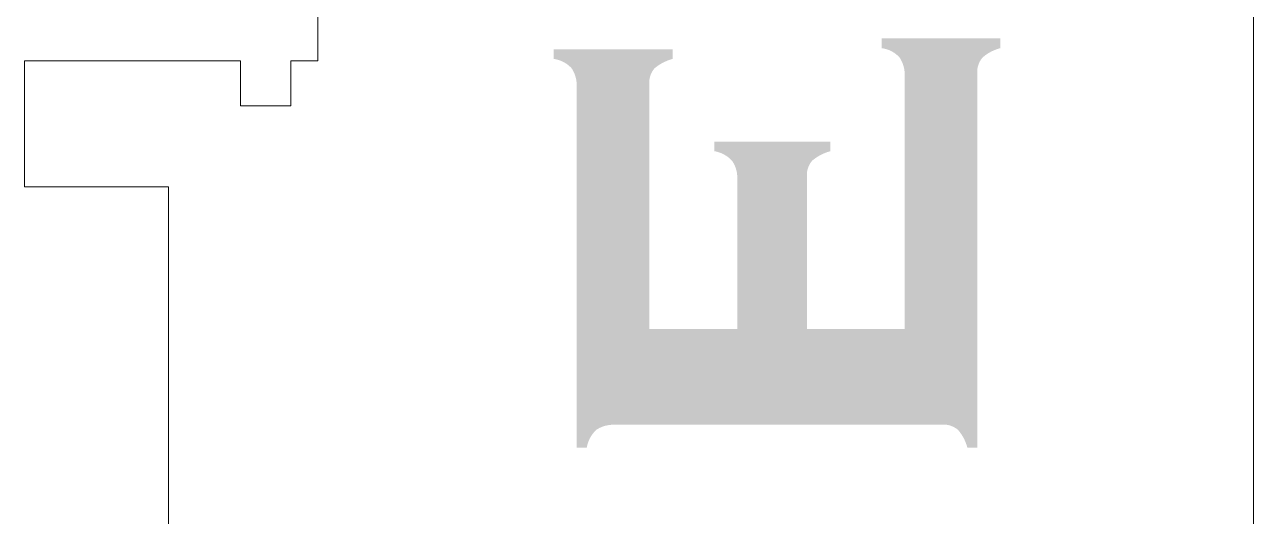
# Model space of a CAD drawing. Header units: millimetres. Extents: x 936 to 2708, y -212 to 661.
# Drawn here: x 1425.29 to 1459.42, y 463.36 to 477.03 of the extents above; entities that cross this region are included whole.
import ezdxf

# ---------------------------------------------------------------- set-up
doc = ezdxf.new("R2010")
doc.units = ezdxf.units.MM
doc.header["$MEASUREMENT"] = 0
doc.layers.add('Text Raster', color=1, linetype='Continuous')

msp = doc.modelspace()

# ---------------------------------------------------------------- hatches: boundary and pattern name
at = {"layer": 'Text Raster', "lineweight": 0}
msp.add_hatch(color=7, dxfattribs=at).paths.add_polyline_path([(1447.023, 472.764), (1447.023, 468.572), (1449.737, 468.572), (1449.737, 475.637), (1449.736, 475.668), (1449.736, 475.683), (1449.735, 475.699), (1449.734, 475.714), (1449.732, 475.73), (1449.73, 475.745), (1449.728, 475.761), (1449.726, 475.776), (1449.723, 475.791), (1449.721, 475.807), (1449.717, 475.822), (1449.714, 475.838), (1449.71, 475.853), (1449.706, 475.868), (1449.702, 475.883), (1449.697, 475.898), (1449.692, 475.913), (1449.687, 475.928), (1449.682, 475.943), (1449.676, 475.957), (1449.67, 475.972), (1449.664, 475.986), (1449.658, 476), (1449.651, 476.014), (1449.644, 476.028), (1449.637, 476.042), (1449.629, 476.056), (1449.622, 476.069), (1449.614, 476.082), (1449.606, 476.096), (1449.597, 476.108), (1449.586, 476.122), (1449.573, 476.135), (1449.561, 476.148), (1449.548, 476.16), (1449.535, 476.173), (1449.521, 476.185), (1449.507, 476.197), (1449.493, 476.208), (1449.478, 476.219), (1449.464, 476.23), (1449.449, 476.241), (1449.433, 476.251), (1449.418, 476.261), (1449.402, 476.27), (1449.386, 476.279), (1449.37, 476.288), (1449.353, 476.297), (1449.336, 476.305), (1449.32, 476.312), (1449.303, 476.319), (1449.286, 476.326), (1449.268, 476.332), (1449.251, 476.338), (1449.234, 476.344), (1449.216, 476.349), (1449.198, 476.354), (1449.181, 476.358), (1449.163, 476.362), (1449.145, 476.365), (1449.128, 476.368), (1449.11, 476.371), (1449.092, 476.373), (1449.092, 476.651), (1452.392, 476.651), (1452.392, 476.373), (1452.359, 476.364), (1452.326, 476.354), (1452.292, 476.343), (1452.259, 476.331), (1452.227, 476.318), (1452.195, 476.304), (1452.163, 476.289), (1452.131, 476.273), (1452.101, 476.256), (1452.07, 476.239), (1452.04, 476.22), (1452.011, 476.201), (1451.982, 476.18), (1451.954, 476.159), (1451.927, 476.138), (1451.901, 476.115), (1451.891, 476.103), (1451.881, 476.091), (1451.871, 476.078), (1451.862, 476.065), (1451.853, 476.052), (1451.844, 476.039), (1451.836, 476.025), (1451.828, 476.011), (1451.82, 475.997), (1451.813, 475.982), (1451.806, 475.968), (1451.8, 475.953), (1451.794, 475.938), (1451.788, 475.922), (1451.782, 475.907), (1451.777, 475.891), (1451.773, 475.876), (1451.769, 475.86), (1451.765, 475.844), (1451.762, 475.828), (1451.759, 475.812), (1451.756, 475.796), (1451.754, 475.78), (1451.753, 475.764), (1451.752, 475.748), (1451.751, 475.732), (1451.75, 475.716), (1451.751, 475.7), (1451.751, 475.684), (1451.752, 475.668), (1451.753, 475.653), (1451.755, 475.637), (1451.755, 465.271), (1451.477, 465.271), (1451.468, 465.305), (1451.458, 465.338), (1451.446, 465.371), (1451.434, 465.404), (1451.421, 465.437), (1451.407, 465.469), (1451.392, 465.501), (1451.377, 465.532), (1451.36, 465.563), (1451.342, 465.594), (1451.324, 465.623), (1451.304, 465.653), (1451.284, 465.681), (1451.263, 465.709), (1451.241, 465.736), (1451.219, 465.763), (1451.207, 465.773), (1451.195, 465.783), (1451.182, 465.792), (1451.169, 465.802), (1451.156, 465.811), (1451.142, 465.819), (1451.129, 465.828), (1451.115, 465.836), (1451.1, 465.843), (1451.086, 465.851), (1451.071, 465.857), (1451.056, 465.864), (1451.041, 465.87), (1451.026, 465.876), (1451.011, 465.881), (1450.995, 465.886), (1450.979, 465.891), (1450.964, 465.895), (1450.948, 465.899), (1450.932, 465.902), (1450.916, 465.905), (1450.9, 465.907), (1450.884, 465.909), (1450.868, 465.911), (1450.851, 465.912), (1450.835, 465.913), (1450.819, 465.913), (1450.803, 465.913), (1450.788, 465.913), (1450.772, 465.912), (1450.756, 465.911), (1450.74, 465.909), (1441.64, 465.909), (1441.609, 465.908), (1441.594, 465.907), (1441.579, 465.906), (1441.563, 465.905), (1441.548, 465.903), (1441.533, 465.902), (1441.517, 465.899), (1441.502, 465.897), (1441.487, 465.894), (1441.471, 465.891), (1441.456, 465.888), (1441.441, 465.885), (1441.426, 465.881), (1441.411, 465.877), (1441.396, 465.873), (1441.381, 465.868), (1441.366, 465.863), (1441.352, 465.858), (1441.337, 465.853), (1441.322, 465.847), (1441.308, 465.841), (1441.294, 465.835), (1441.28, 465.829), (1441.266, 465.822), (1441.252, 465.815), (1441.238, 465.808), (1441.225, 465.801), (1441.211, 465.794), (1441.198, 465.786), (1441.172, 465.77), (1441.159, 465.758), (1441.146, 465.745), (1441.134, 465.732), (1441.122, 465.719), (1441.11, 465.706), (1441.098, 465.692), (1441.087, 465.678), (1441.076, 465.664), (1441.065, 465.649), (1441.054, 465.635), (1441.044, 465.62), (1441.034, 465.605), (1441.024, 465.589), (1441.015, 465.574), (1441.006, 465.558), (1440.997, 465.542), (1440.989, 465.526), (1440.981, 465.51), (1440.973, 465.494), (1440.966, 465.477), (1440.958, 465.46), (1440.952, 465.444), (1440.945, 465.427), (1440.939, 465.41), (1440.934, 465.393), (1440.928, 465.375), (1440.923, 465.358), (1440.919, 465.341), (1440.914, 465.323), (1440.911, 465.306), (1440.907, 465.289), (1440.904, 465.271), (1440.626, 465.271), (1440.626, 475.328), (1440.625, 475.36), (1440.625, 475.376), (1440.624, 475.391), (1440.623, 475.407), (1440.621, 475.423), (1440.62, 475.439), (1440.618, 475.454), (1440.615, 475.47), (1440.613, 475.486), (1440.61, 475.502), (1440.607, 475.517), (1440.603, 475.533), (1440.6, 475.548), (1440.596, 475.564), (1440.591, 475.579), (1440.587, 475.595), (1440.582, 475.61), (1440.577, 475.625), (1440.571, 475.64), (1440.566, 475.655), (1440.56, 475.67), (1440.553, 475.685), (1440.547, 475.699), (1440.54, 475.713), (1440.533, 475.728), (1440.526, 475.742), (1440.519, 475.756), (1440.511, 475.77), (1440.503, 475.783), (1440.495, 475.797), (1440.487, 475.81), (1440.475, 475.823), (1440.462, 475.836), (1440.45, 475.849), (1440.437, 475.861), (1440.424, 475.873), (1440.41, 475.885), (1440.397, 475.896), (1440.383, 475.908), (1440.368, 475.919), (1440.354, 475.93), (1440.339, 475.94), (1440.324, 475.95), (1440.308, 475.96), (1440.293, 475.969), (1440.277, 475.978), (1440.261, 475.987), (1440.245, 475.995), (1440.228, 476.003), (1440.212, 476.011), (1440.195, 476.018), (1440.178, 476.025), (1440.162, 476.031), (1440.144, 476.038), (1440.127, 476.043), (1440.11, 476.049), (1440.093, 476.053), (1440.075, 476.058), (1440.058, 476.062), (1440.04, 476.066), (1440.023, 476.069), (1440.005, 476.072), (1439.988, 476.075), (1439.988, 476.343), (1443.288, 476.343), (1443.288, 476.075), (1443.254, 476.065), (1443.22, 476.054), (1443.186, 476.042), (1443.152, 476.03), (1443.119, 476.016), (1443.086, 476.002), (1443.053, 475.986), (1443.021, 475.97), (1442.989, 475.953), (1442.958, 475.935), (1442.928, 475.916), (1442.897, 475.896), (1442.868, 475.876), (1442.839, 475.855), (1442.811, 475.833), (1442.783, 475.81), (1442.773, 475.798), (1442.764, 475.785), (1442.754, 475.772), (1442.745, 475.759), (1442.737, 475.746), (1442.728, 475.732), (1442.72, 475.718), (1442.712, 475.704), (1442.705, 475.69), (1442.698, 475.675), (1442.691, 475.66), (1442.685, 475.645), (1442.679, 475.63), (1442.674, 475.615), (1442.668, 475.599), (1442.664, 475.584), (1442.659, 475.568), (1442.656, 475.552), (1442.652, 475.536), (1442.649, 475.52), (1442.646, 475.504), (1442.644, 475.488), (1442.642, 475.472), (1442.641, 475.456), (1442.64, 475.44), (1442.639, 475.423), (1442.639, 475.407), (1442.639, 475.391), (1442.64, 475.376), (1442.641, 475.36), (1442.642, 475.344), (1442.644, 475.328), (1442.644, 468.572), (1445.086, 468.572), (1445.086, 472.764), (1445.086, 472.795), (1445.085, 472.81), (1445.084, 472.826), (1445.083, 472.841), (1445.082, 472.857), (1445.08, 472.872), (1445.078, 472.888), (1445.076, 472.903), (1445.073, 472.919), (1445.07, 472.934), (1445.067, 472.949), (1445.064, 472.965), (1445.06, 472.98), (1445.056, 472.995), (1445.052, 473.01), (1445.047, 473.025), (1445.042, 473.04), (1445.037, 473.055), (1445.032, 473.07), (1445.026, 473.084), (1445.02, 473.099), (1445.014, 473.113), (1445.007, 473.127), (1445.001, 473.141), (1444.994, 473.155), (1444.986, 473.169), (1444.979, 473.183), (1444.971, 473.196), (1444.963, 473.209), (1444.955, 473.223), (1444.947, 473.236), (1444.935, 473.249), (1444.923, 473.262), (1444.91, 473.274), (1444.897, 473.287), (1444.884, 473.299), (1444.871, 473.311), (1444.857, 473.323), (1444.843, 473.335), (1444.828, 473.346), (1444.814, 473.357), (1444.799, 473.367), (1444.784, 473.378), (1444.769, 473.388), (1444.753, 473.397), (1444.737, 473.407), (1444.721, 473.416), (1444.705, 473.424), (1444.689, 473.433), (1444.672, 473.441), (1444.656, 473.448), (1444.639, 473.456), (1444.622, 473.462), (1444.605, 473.469), (1444.588, 473.475), (1444.571, 473.481), (1444.553, 473.486), (1444.536, 473.491), (1444.519, 473.496), (1444.501, 473.5), (1444.484, 473.504), (1444.466, 473.507), (1444.448, 473.51), (1444.448, 473.778), (1447.667, 473.778), (1447.667, 473.51), (1447.633, 473.5), (1447.599, 473.489), (1447.566, 473.478), (1447.532, 473.465), (1447.499, 473.451), (1447.467, 473.437), (1447.434, 473.421), (1447.402, 473.405), (1447.371, 473.388), (1447.34, 473.37), (1447.309, 473.351), (1447.279, 473.331), (1447.25, 473.311), (1447.221, 473.29), (1447.193, 473.268), (1447.165, 473.246), (1447.155, 473.234), (1447.146, 473.221), (1447.136, 473.208), (1447.127, 473.195), (1447.118, 473.182), (1447.109, 473.169), (1447.101, 473.155), (1447.093, 473.141), (1447.086, 473.126), (1447.078, 473.112), (1447.071, 473.097), (1447.065, 473.082), (1447.059, 473.067), (1447.053, 473.051), (1447.048, 473.036), (1447.043, 473.02), (1447.039, 473.004), (1447.035, 472.988), (1447.031, 472.972), (1447.028, 472.956), (1447.025, 472.94), (1447.023, 472.924), (1447.021, 472.908), (1447.019, 472.892), (1447.018, 472.875), (1447.018, 472.859), (1447.018, 472.843), (1447.018, 472.827), (1447.019, 472.811), (1447.02, 472.795), (1447.021, 472.78)], flags=0)

# ---------------------------------------------------------------- linework, layer by layer
at = {"color": 1, "lineweight": 0}
for p, q in [((1459.424, 563.767), (1459.424, 305.517)), ((1433.437, 476.017), (1433.437, 479.017)), ((1425.286, 472.517), (1425.286, 476.017)), ((1425.286, 476.017), (1431.286, 476.017)), ((1431.286, 476.017), (1431.286, 474.767)), ((1432.686, 474.767), (1432.686, 476.017)), ((1432.686, 476.017), (1433.437, 476.017)), ((1431.286, 474.767), (1432.686, 474.767)), ((1429.286, 472.517), (1425.286, 472.517)), ((1429.286, 432.517), (1429.286, 472.517))]:
    msp.add_line(p, q, dxfattribs=at)

doc.saveas('drawing.dxf')
